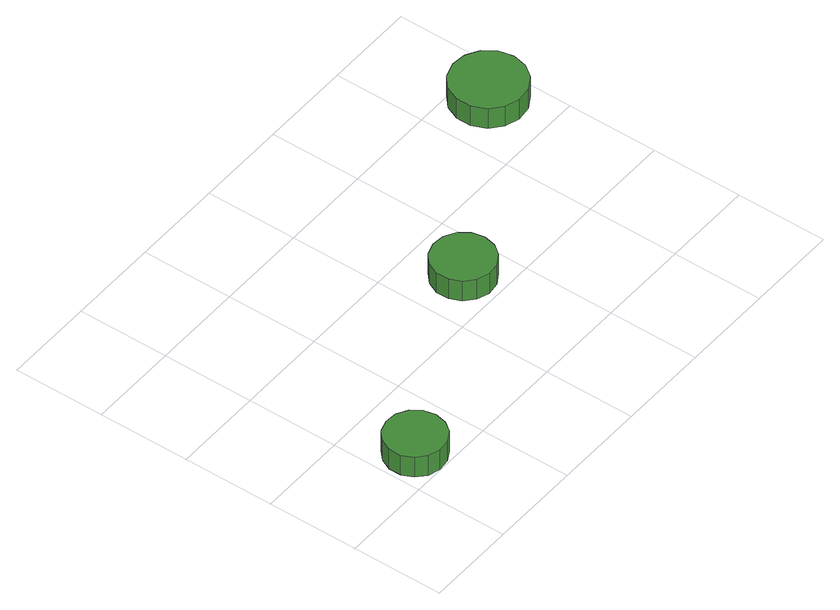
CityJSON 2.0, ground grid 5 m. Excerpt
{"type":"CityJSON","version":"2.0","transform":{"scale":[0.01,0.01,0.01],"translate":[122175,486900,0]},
"CityObjects":{
"tree1":{"type":"SolitaryVegetationObject","attributes":{"function":"something"},"geometry":[{"type":"MultiSurface","lod":"1","boundaries":[[[0,1,2,3,4,5,6,7,8,9,10,11,12,13,14]],[[15,16,17,18,19,20,21,22,23,24,25,26,27,28,29]],[[0,29,28,1]],[[1,28,27,2]],[[2,27,26,3]],[[3,26,25,4]],[[4,25,24,5]],[[5,24,23,6]],[[6,23,22,7]],[[7,22,21,8]],[[8,21,20,9]],[[9,20,19,10]],[[10,19,18,11]],[[11,18,17,12]],[[12,17,16,13]],[[13,16,15,14]],[[14,15,29,0]]]}]},
"tree2":{"type":"SolitaryVegetationObject","attributes":{"function":"something"},"geometry":[{"type":"MultiSurface","lod":"1","boundaries":[[[30,31,32,33,34,35,36,37,38,39,40,41,42,43,44]],[[45,46,47,48,49,50,51,52,53,54,55,56,57,58,59]],[[30,59,58,31]],[[31,58,57,32]],[[32,57,56,33]],[[33,56,55,34]],[[34,55,54,35]],[[35,54,53,36]],[[36,53,52,37]],[[37,52,51,38]],[[38,51,50,39]],[[39,50,49,40]],[[40,49,48,41]],[[41,48,47,42]],[[42,47,46,43]],[[43,46,45,44]],[[44,45,59,30]]]}]},
"tree3":{"type":"SolitaryVegetationObject","attributes":{"function":"something"},"geometry":[{"type":"MultiSurface","lod":"1","boundaries":[[[60,61,62,63,64,65,66,67,68,69,70,71,72,73,74]],[[75,76,77,78,79,80,81,82,83,84,85,86,87,88,89]],[[60,89,88,61]],[[61,88,87,62]],[[62,87,86,63]],[[63,86,85,64]],[[64,85,84,65]],[[65,84,83,66]],[[66,83,82,67]],[[67,82,81,68]],[[68,81,80,69]],[[69,80,79,70]],[[70,79,78,71]],[[71,78,77,72]],[[72,77,76,73]],[[73,76,75,74]],[[74,75,89,60]]]}]}
},
"vertices":[
[350,165,188],[336,231,188],[297,285,188],[238,319,188],[171,326,188],[107,305,188],[57,260,188],[30,199,188],[30,131,188],[57,70,188],[107,25,188],[171,4,188],[238,11,188],[297,44,188],[336,99,188],[336,99,59],[297,44,59],[238,11,59],[171,4,59],[107,25,59],[57,70,59],[30,131,59],[30,199,59],[57,260,59],[107,305,59],[171,326,59],[238,319,59],[297,285,59],[336,231,59],[350,165,59],
[1442,703,193],[1428,771,193],[1387,827,193],[1326,862,193],[1257,869,193],[1191,848,193],[1139,801,193],[1111,738,193],[1111,668,193],[1139,605,193],[1191,558,193],[1257,536,193],[1326,544,193],[1387,579,193],[1428,635,193],[1428,635,64],[1387,579,64],[1326,544,64],[1257,536,64],[1191,558,64],[1139,605,64],[1111,668,64],[1111,738,64],[1139,801,64],[1191,848,64],[1257,869,64],[1326,862,64],[1387,827,64],[1428,771,64],[1442,703,64],
[2499,1330,195],[2482,1411,195],[2434,1478,195],[2362,1520,195],[2280,1528,195],[2201,1503,195],[2139,1447,195],[2106,1372,195],[2106,1289,195],[2139,1213,195],[2201,1158,195],[2280,1132,195],[2362,1141,195],[2434,1182,195],[2482,1249,195],[2482,1249,66],[2434,1182,66],[2362,1141,66],[2280,1132,66],[2201,1158,66],[2139,1213,66],[2106,1289,66],[2106,1372,66],[2139,1447,66],[2201,1503,66],[2280,1528,66],[2362,1520,66],[2434,1478,66],[2482,1411,66],[2499,1330,66]
]}
